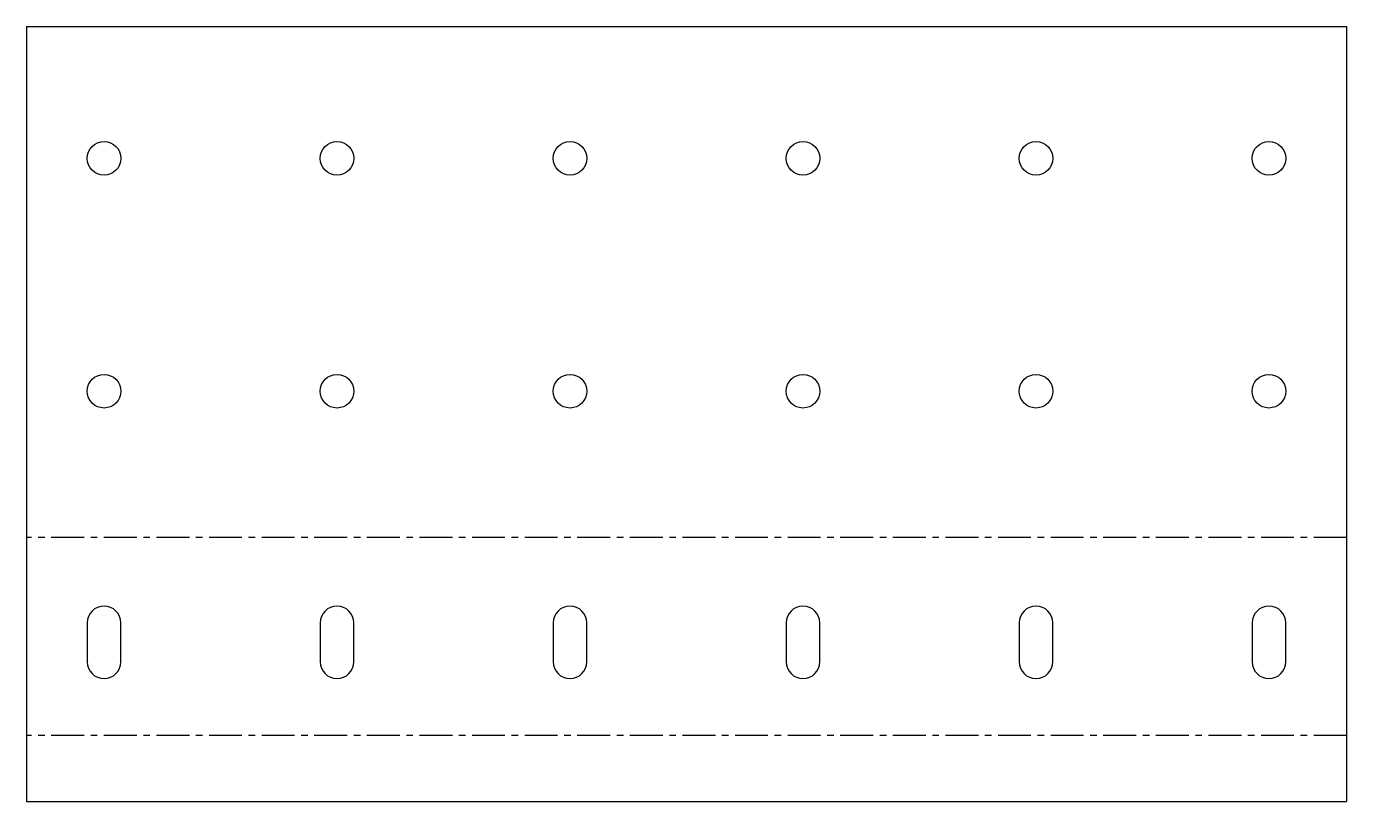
# Model space of a CAD drawing. Header units: millimetres. Extents: x -255 to 255, y -200 to 100.
import ezdxf

# ---------------------------------------------------------------- set-up
doc = ezdxf.new("R2010")
doc.units = ezdxf.units.MM
doc.linetypes.add('CENTERX2', pattern=[20.32, 12.7, -2.54, 2.54, -2.54])

msp = doc.modelspace()

# ---------------------------------------------------------------- linework, layer by layer
at = {"color": 7, "linetype": 'Continuous', "lineweight": 25}
for p, q in [((-255, 100), (255, 100)), ((-255, 100), (-255, -199.64)), ((255, 100), (255, -199.64)), ((-231.5, -130.57), (-231.5, -145.57)), ((-218.5, -145.57), (-218.5, -130.57)), ((-141.5, -130.57), (-141.5, -145.57)), ((-128.5, -145.57), (-128.5, -130.57)), ((-51.5, -130.57), (-51.5, -145.57)), ((-38.5, -145.57), (-38.5, -130.57)), ((38.5, -130.57), (38.5, -145.57)), ((51.5, -145.57), (51.5, -130.57)), ((128.5, -130.57), (128.5, -145.57)), ((141.5, -145.57), (141.5, -130.57)), ((218.5, -130.57), (218.5, -145.57)), ((231.5, -145.57), (231.5, -130.57)), ((-255, -199.64), (255, -199.64))]:
    msp.add_line(p, q, dxfattribs=at)
at = {"color": 7, "linetype": 'CENTERX2'}
for p, q in [((255, -97.53), (-255, -97.53)), ((255, -174.1), (-255, -174.1))]:
    msp.add_line(p, q, dxfattribs=at)
at = {"color": 7, "linetype": 'Continuous', "lineweight": 25}
for centre in [(-225, 49), (-135, 49), (-45, 49), (45, 49), (135, 49), (225, 49), (-225, -41), (-135, -41), (-45, -41), (45, -41), (135, -41), (225, -41)]:
    msp.add_circle(centre, 6.5, dxfattribs=at)
for centre, start, end in [((-225, -130.57), 0, 180), ((-135, -130.57), 0, 180), ((-45, -130.57), 0, 180), ((45, -130.57), 0, 180), ((135, -130.57), 0, 180), ((225, -130.57), 0, 180), ((-225, -145.57), 180, 0), ((-135, -145.57), 180, 0), ((-45, -145.57), 180, 0), ((45, -145.57), 180, 0), ((135, -145.57), 180, 0), ((225, -145.57), 180, 0)]:
    msp.add_arc(centre, 6.5, start, end, dxfattribs=at)

doc.saveas('drawing.dxf')
